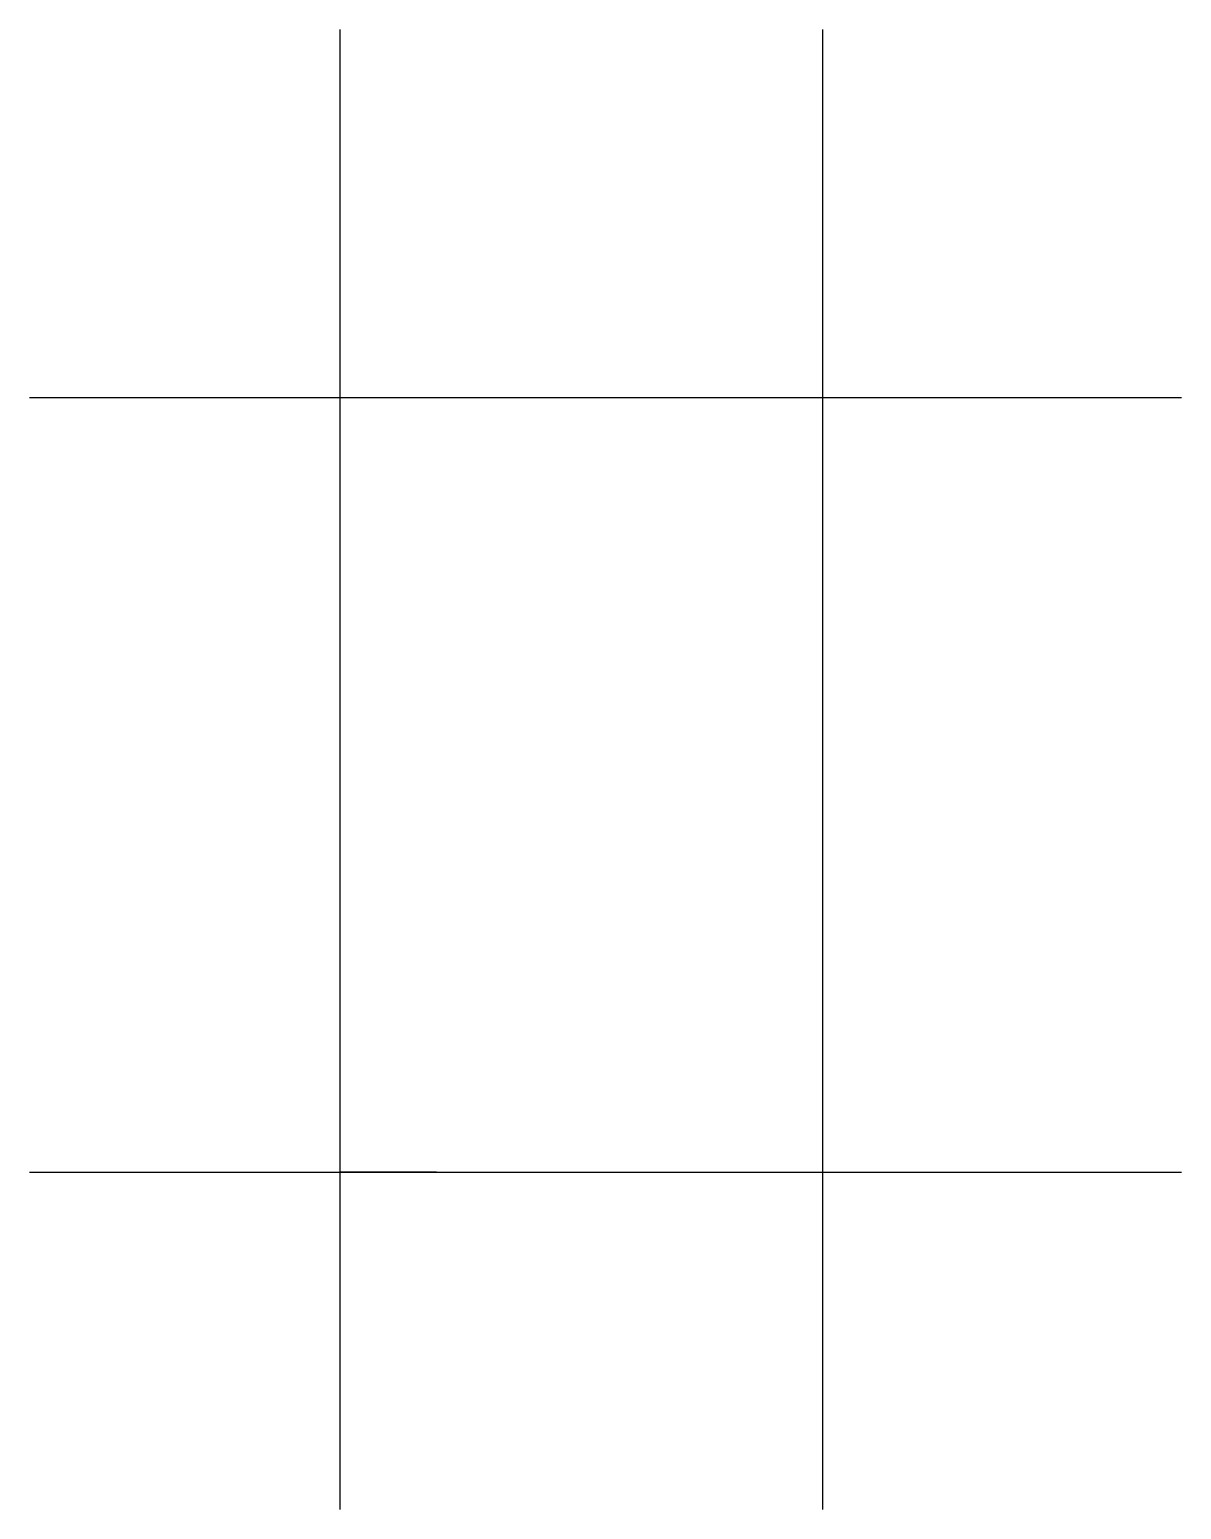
# Model space of a CAD drawing. Header units: millimetres. Extents: x 3 to 300, y 644 to 1026.
import ezdxf

# ---------------------------------------------------------------- set-up
doc = ezdxf.new("R2010")
doc.units = ezdxf.units.MM

msp = doc.modelspace()

# ---------------------------------------------------------------- linework, layer by layer
for p, q in [((82.89, 1025.89), (82.89, 643.87)), ((82.89, 1025.89), (82.89, 643.87)), ((207.62, 1025.89), (207.62, 643.87)), ((2.78, 930.95), (300.32, 930.95)), ((2.78, 730.95), (300.32, 730.95))]:
    msp.add_line(p, q)
for points in [[(82.89, 730.95), (82.89, 730.95, 20), (82.89, 730.95, 25.51), (107.89, 730.95, 25.51)], [(82.89, 730.95, 25.51), (107.89, 730.95, 25.51), (107.89, 730.95, 25.51), (88.45, 730.95, 20.8)], [(107.89, 730.95, 25.51), (88.45, 730.95, 20.8), (88.45, 730.95, 20.8)]]:
    msp.add_3dface(points)

doc.saveas('drawing.dxf')
